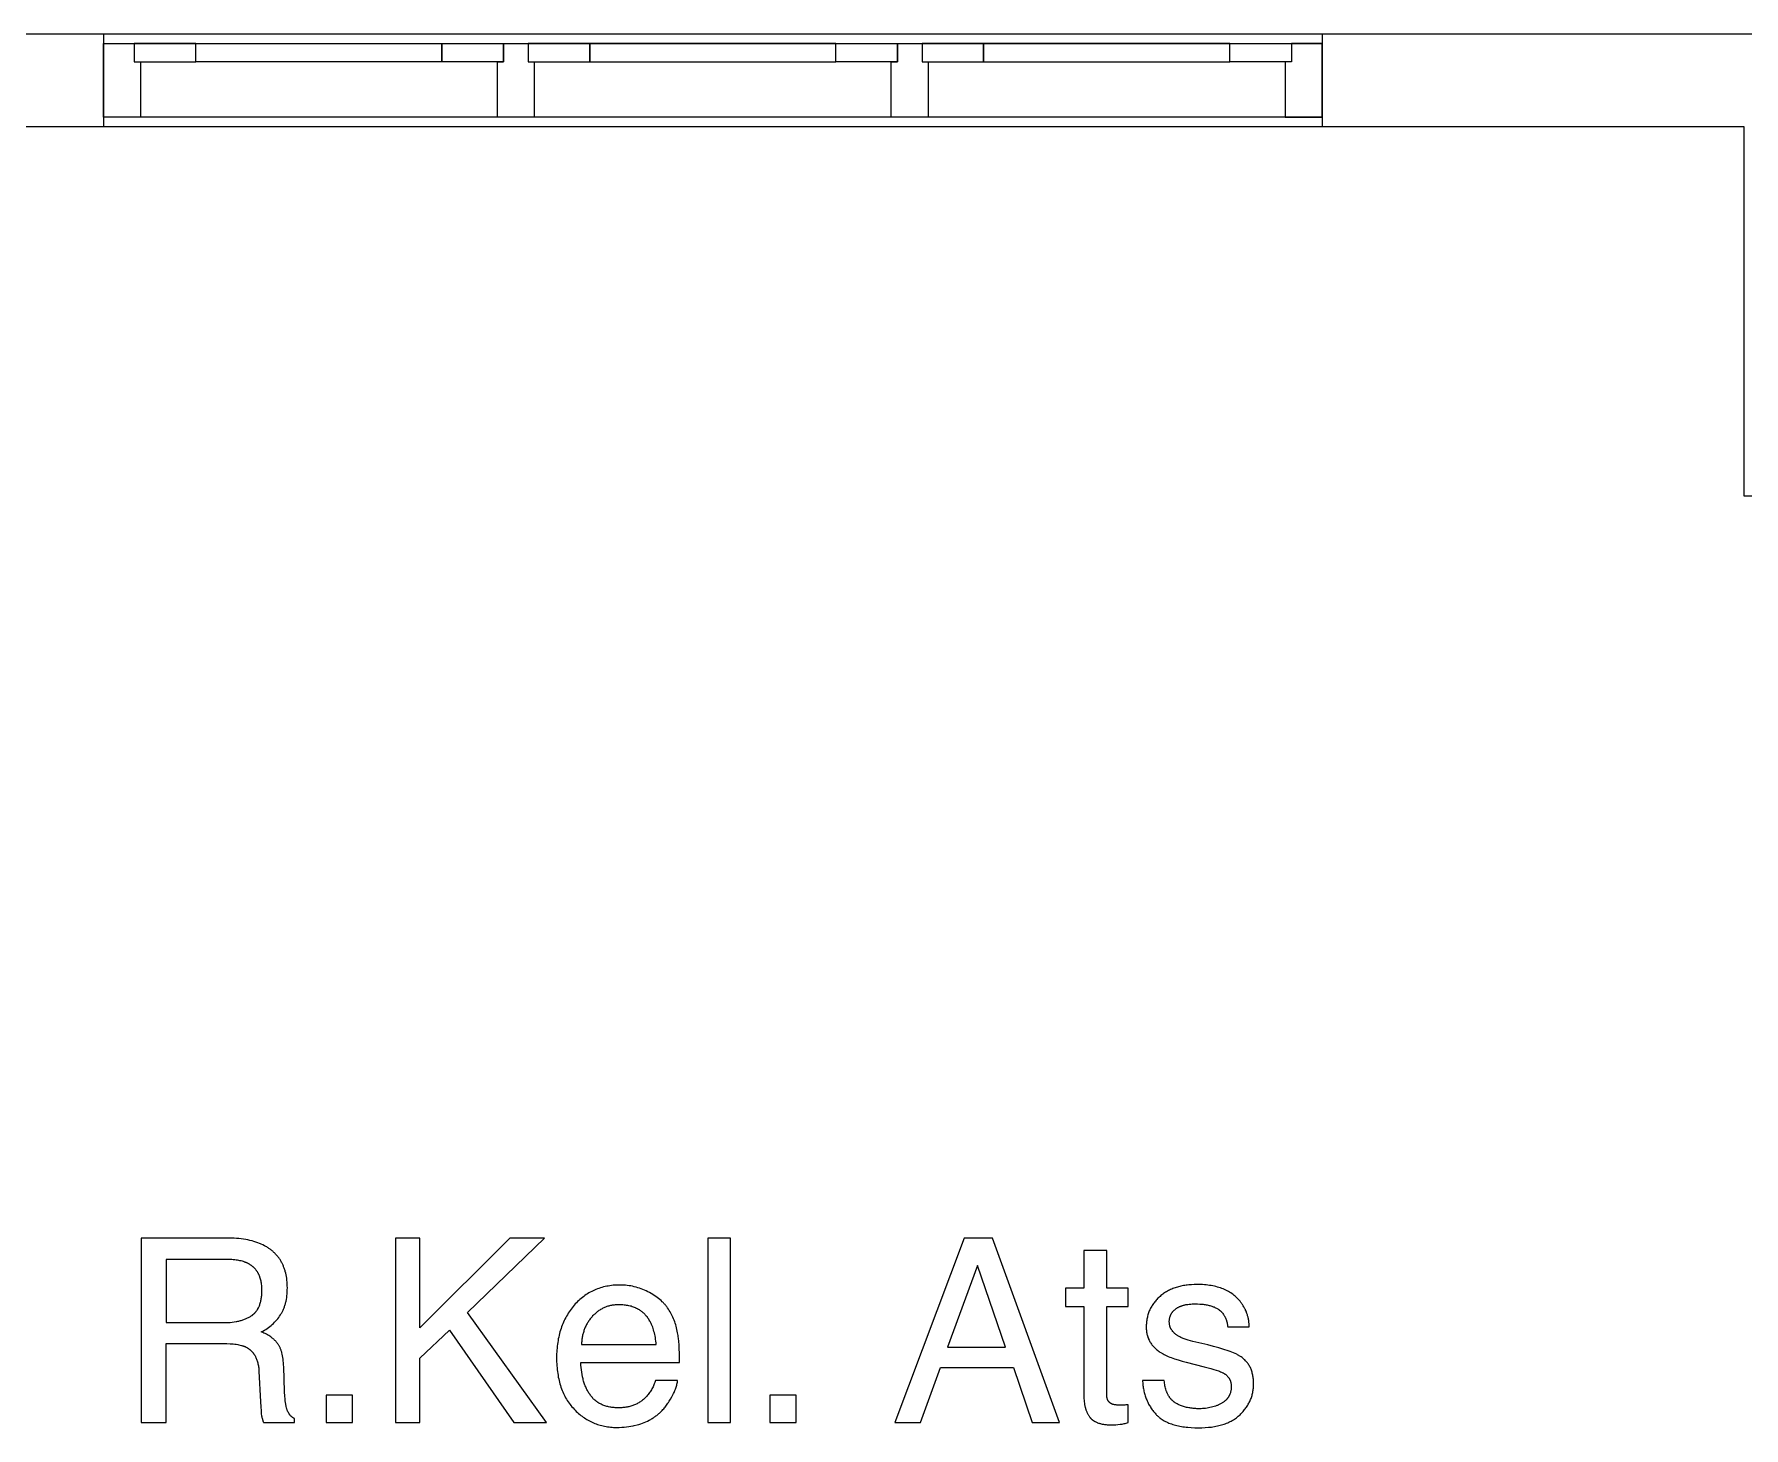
# Model space of a CAD drawing. Header units: metres. Extents: x 0 to 2861, y -1 to 1496.
# Drawn here: x 22.097 to 24.875, y 28.757 to 31.022 of the extents above; entities that cross this region are included whole.
import ezdxf

# ---------------------------------------------------------------- set-up
doc = ezdxf.new("R2010")
doc.units = ezdxf.units.M
doc.layers.add('ARS-KUSEN', color=25, linetype='Continuous', lineweight=9)
doc.layers.add('ARS_DINDING', color=1, linetype='Continuous', lineweight=15)
doc.layers.add('Default', color=18, linetype='Continuous')

msp = doc.modelspace()

# ---------------------------------------------------------------- linework, layer by layer
at = {"layer": 'ARS-KUSEN'}
for points in [[(22.2098, 30.8865), (22.2098, 31.0065)], [(22.2098, 31.0065), (22.2598, 31.0065)], [(22.2098, 31.0065), (24.1898, 31.0065)], [(22.2098, 30.8865), (22.2098, 31.0065)], [(22.2598, 31.0065), (22.2598, 30.9765)], [(22.3598, 31.0065), (22.2598, 31.0065)], [(22.2598, 31.0065), (22.2598, 30.9765)], [(22.3598, 30.9865), (22.3598, 31.0065)], [(22.3598, 31.0065), (22.7598, 31.0065)], [(22.3598, 30.9865), (22.3598, 31.0065)], [(22.7598, 31.0065), (22.8598, 31.0065)], [(22.7598, 30.989), (22.7598, 31.0065)], [(22.7598, 31.0065), (22.7598, 30.989)], [(22.8598, 31.0065), (22.8598, 30.9765)], [(22.8598, 30.9765), (22.8598, 31.0065)], [(22.8598, 31.0065), (22.8998, 31.0065)], [(22.8998, 31.0065), (22.8998, 30.9765)], [(22.9998, 31.0065), (22.8998, 31.0065)], [(22.8998, 31.0065), (22.8998, 30.9765)], [(22.9998, 30.9865), (22.9998, 31.0065)], [(22.9998, 31.0065), (22.9998, 30.9865)], [(23.3998, 31.0065), (22.9998, 31.0065)], [(23.3998, 31.0065), (23.4998, 31.0065)], [(23.3998, 30.989), (23.3998, 31.0065)], [(23.3998, 30.989), (23.3998, 31.0065)], [(23.4998, 31.0065), (23.4998, 30.9765)], [(23.4998, 30.9765), (23.4998, 31.0065)], [(23.4998, 31.0065), (23.5398, 31.0065)], [(23.5398, 31.0065), (23.5398, 30.9765)], [(23.6398, 31.0065), (23.5398, 31.0065)], [(23.5398, 31.0065), (23.5398, 30.9765)], [(23.6398, 30.989), (23.6398, 31.0065)], [(23.6398, 31.0065), (23.6398, 30.989)], [(24.0398, 31.0065), (23.6398, 31.0065)], [(24.0398, 31.0065), (24.1398, 31.0065)], [(24.0398, 30.989), (24.0398, 31.0065)], [(24.0398, 30.989), (24.0398, 31.0065)], [(24.1398, 31.0065), (24.1398, 30.9765)], [(24.1398, 31.0065), (24.1398, 30.9765)], [(24.1898, 31.0065), (24.1398, 31.0065)], [(24.1898, 31.0065), (24.1898, 30.8865)], [(24.1898, 30.8865), (24.1898, 31.0065)], [(22.2598, 30.9765), (22.3598, 30.9765)], [(22.2598, 30.9765), (22.2698, 30.9765)], [(22.2698, 30.9765), (22.2698, 30.8865)], [(22.3598, 30.9765), (22.3598, 30.989)], [(22.3598, 30.9765), (22.3598, 30.989)], [(22.7598, 30.9765), (22.3598, 30.9765)], [(22.7598, 30.9765), (22.7598, 30.989)], [(22.7598, 30.989), (22.7598, 30.9765)], [(22.8598, 30.9765), (22.7598, 30.9765)], [(22.8498, 30.9765), (22.8598, 30.9765)], [(22.8498, 30.8865), (22.8498, 30.9765)], [(22.8998, 30.9765), (22.9998, 30.9765)], [(22.8998, 30.9765), (22.9098, 30.9765)], [(22.9098, 30.9765), (22.9098, 30.8865)], [(22.9998, 30.9765), (22.9998, 30.989)], [(22.9998, 30.989), (22.9998, 30.9765)], [(22.9998, 30.9765), (23.3998, 30.9765)], [(23.3998, 30.9765), (23.3998, 30.989)], [(23.3998, 30.9765), (23.3998, 30.989)], [(23.4998, 30.9765), (23.3998, 30.9765)], [(23.4898, 30.9765), (23.4998, 30.9765)], [(23.4898, 30.8865), (23.4898, 30.9765)], [(23.5398, 30.9765), (23.6398, 30.9765)], [(23.5398, 30.9765), (23.5498, 30.9765)], [(23.5498, 30.9765), (23.5498, 30.8865)], [(23.6398, 30.9765), (23.6398, 30.989)], [(23.6398, 30.989), (23.6398, 30.9765)], [(23.6398, 30.9765), (24.0398, 30.9765)], [(24.0398, 30.9765), (24.0398, 30.989)], [(24.0398, 30.9765), (24.0398, 30.989)], [(24.1398, 30.9765), (24.0398, 30.9765)], [(24.1298, 30.9765), (24.1298, 30.8865)], [(24.1398, 30.9765), (24.1298, 30.9765)], [(22.2698, 30.8865), (22.2098, 30.8865)], [(24.1898, 30.8865), (22.2098, 30.8865)], [(22.9098, 30.8865), (22.8498, 30.8865)], [(23.5498, 30.8865), (23.4898, 30.8865)], [(24.1298, 30.8865), (24.1898, 30.8865)]]:
    msp.add_lwpolyline(points, dxfattribs=at)
at = {"layer": 'ARS_DINDING', "color": 251}
for points in [[(25.0248, 30.4215), (25.0248, 31.0215), (21.5248, 31.0215)], [(22.2098, 31.0215), (22.2098, 30.8715)], [(24.1898, 31.0215), (24.1898, 30.8715)], [(21.5248, 30.8715), (24.8748, 30.8715)], [(24.8748, 30.8715), (24.8748, 30.2715), (26.3748, 30.2715)]]:
    msp.add_lwpolyline(points, dxfattribs=at)
at = {"layer": 'Default'}
for points in [[(22.4097, 29.0657), (22.2709, 29.0657)], [(22.2709, 29.0657), (22.2709, 28.7657)], [(22.4663, 28.9131), (22.4688, 28.9145), (22.4712, 28.9158), (22.4735, 28.9173), (22.4758, 28.9188), (22.478, 28.9203), (22.4801, 28.9219), (22.4821, 28.9235), (22.4841, 28.9252), (22.486, 28.927), (22.4879, 28.9288), (22.4896, 28.9306), (22.4913, 28.9325), (22.493, 28.9345), (22.4945, 28.9365), (22.496, 28.9386), (22.4975, 28.9407), (22.4981, 28.9418), (22.4988, 28.9429), (22.4994, 28.944), (22.5001, 28.9451), (22.5007, 28.9463), (22.5012, 28.9475), (22.5018, 28.9487), (22.5023, 28.9499), (22.5028, 28.9511), (22.5033, 28.9524), (22.5038, 28.9537), (22.5042, 28.9549), (22.5047, 28.9563), (22.5051, 28.9576), (22.5054, 28.9589), (22.5058, 28.9603), (22.5061, 28.9617), (22.5065, 28.9631), (22.507, 28.966), (22.5075, 28.9689), (22.5079, 28.9719), (22.5082, 28.9751), (22.5084, 28.9782), (22.5085, 28.9815), (22.5086, 28.9848), (22.5085, 28.988), (22.5084, 28.9911), (22.5082, 28.9942), (22.5079, 28.9972), (22.5076, 29.0002), (22.5071, 29.003), (22.5066, 29.0059), (22.5059, 29.0086), (22.5052, 29.0113), (22.5049, 29.0126), (22.5045, 29.0139), (22.504, 29.0152), (22.5036, 29.0165), (22.5031, 29.0178), (22.5026, 29.019), (22.5021, 29.0202), (22.5016, 29.0214), (22.5011, 29.0226), (22.5005, 29.0238), (22.4999, 29.025), (22.4993, 29.0261), (22.4987, 29.0273), (22.498, 29.0284), (22.4973, 29.0295), (22.4967, 29.0305), (22.4959, 29.0316), (22.4952, 29.0327), (22.4945, 29.0337), (22.4937, 29.0347), (22.4929, 29.0357), (22.4921, 29.0367), (22.4912, 29.0377), (22.4904, 29.0386), (22.4895, 29.0396), (22.4886, 29.0405), (22.4877, 29.0414), (22.4867, 29.0423), (22.4858, 29.0432), (22.4848, 29.0441), (22.4838, 29.0449), (22.4828, 29.0457), (22.4817, 29.0465), (22.4807, 29.0473), (22.4796, 29.0481), (22.4785, 29.0489), (22.4774, 29.0496), (22.4762, 29.0504), (22.4751, 29.0511), (22.4739, 29.0518), (22.4714, 29.0532), (22.4689, 29.0544), (22.4663, 29.0557), (22.4649, 29.0563), (22.4635, 29.0569), (22.4606, 29.058), (22.4575, 29.0591), (22.4544, 29.0601), (22.4512, 29.061), (22.4479, 29.0618), (22.4445, 29.0625), (22.441, 29.0632), (22.4375, 29.0638), (22.4338, 29.0643), (22.43, 29.0647), (22.4261, 29.0651), (22.4222, 29.0653), (22.4181, 29.0655), (22.414, 29.0656), (22.4097, 29.0657)], [(22.6842, 29.0657), (22.6842, 28.7657)], [(22.7238, 29.0657), (22.6842, 29.0657)], [(22.8701, 29.0657), (22.7238, 28.9195)], [(22.7238, 28.9195), (22.7238, 29.0657)], [(22.8014, 28.9448), (22.9262, 29.0657)], [(22.9262, 29.0657), (22.8701, 29.0657)], [(23.1919, 29.0657), (23.1919, 28.7657)], [(23.2287, 29.0657), (23.1919, 29.0657)], [(23.2287, 28.7657), (23.2287, 29.0657)], [(23.6083, 29.0657), (23.4954, 28.7657)], [(23.6543, 29.0657), (23.6083, 29.0657)], [(23.7631, 28.7657), (23.6543, 29.0657)], [(22.4108, 29.0308), (22.3115, 29.0308)], [(22.3115, 29.0308), (22.3115, 28.9282)], [(22.4055, 28.9282), (22.409, 28.9283), (22.4124, 28.9284), (22.4158, 28.9286), (22.419, 28.929), (22.4222, 28.9294), (22.4252, 28.9299), (22.4267, 28.9301), (22.4282, 28.9304), (22.4296, 28.9308), (22.4311, 28.9311), (22.4325, 28.9315), (22.4338, 28.9319), (22.4352, 28.9323), (22.4365, 28.9327), (22.4378, 28.9332), (22.4391, 28.9337), (22.4404, 28.9342), (22.4416, 28.9347), (22.4428, 28.9352), (22.444, 28.9358), (22.4452, 28.9364), (22.4463, 28.937), (22.4475, 28.9376), (22.4486, 28.9383), (22.4496, 28.939), (22.4507, 28.9397), (22.4512, 28.94), (22.4517, 28.9404), (22.4522, 28.9408), (22.4527, 28.9412), (22.4532, 28.9416), (22.4537, 28.942), (22.4541, 28.9424), (22.4546, 28.9428), (22.455, 28.9433), (22.4555, 28.9437), (22.4559, 28.9442), (22.4563, 28.9446), (22.4568, 28.9451), (22.4572, 28.9456), (22.4576, 28.9461), (22.458, 28.9465), (22.4584, 28.9471), (22.4587, 28.9476), (22.4591, 28.9481), (22.4595, 28.9486), (22.4598, 28.9492), (22.4602, 28.9497), (22.4605, 28.9503), (22.4608, 28.9508), (22.4615, 28.952), (22.4621, 28.9532), (22.4626, 28.9544), (22.4632, 28.9557), (22.4637, 28.957), (22.4641, 28.9584), (22.4646, 28.9597), (22.465, 28.9612), (22.4654, 28.9626), (22.4657, 28.9641), (22.466, 28.9656), (22.4663, 28.9672), (22.4665, 28.9688), (22.4667, 28.9704), (22.4669, 28.9721), (22.4671, 28.9738), (22.4672, 28.9755), (22.4673, 28.9773), (22.4673, 28.9791), (22.4673, 28.9809), (22.4673, 28.9829), (22.4672, 28.9849), (22.4671, 28.9868), (22.467, 28.9886), (22.4668, 28.9905), (22.4665, 28.9922), (22.4662, 28.994), (22.4659, 28.9957), (22.4655, 28.9974), (22.4651, 28.999), (22.4646, 29.0006), (22.4641, 29.0021), (22.4638, 29.0029), (22.4635, 29.0036), (22.4632, 29.0044), (22.4629, 29.0051), (22.4626, 29.0058), (22.4622, 29.0065), (22.4619, 29.0072), (22.4615, 29.0079), (22.4611, 29.0086), (22.4608, 29.0092), (22.4604, 29.0099), (22.46, 29.0105), (22.4596, 29.0112), (22.4591, 29.0118), (22.4587, 29.0124), (22.4582, 29.013), (22.4578, 29.0136), (22.4573, 29.0142), (22.4568, 29.0148), (22.4563, 29.0154), (22.4558, 29.0159), (22.4553, 29.0165), (22.4548, 29.017), (22.4542, 29.0175), (22.4537, 29.0181), (22.4531, 29.0186), (22.4526, 29.0191), (22.452, 29.0196), (22.4514, 29.02), (22.4508, 29.0205), (22.4501, 29.021), (22.4495, 29.0214), (22.4489, 29.0218), (22.4482, 29.0223), (22.4475, 29.0227), (22.4469, 29.0231), (22.4462, 29.0235), (22.4455, 29.0239), (22.4441, 29.0246), (22.4433, 29.025), (22.4425, 29.0254), (22.4416, 29.0257), (22.4408, 29.0261), (22.44, 29.0264), (22.4391, 29.0267), (22.4382, 29.027), (22.4373, 29.0273), (22.4355, 29.0279), (22.4335, 29.0284), (22.4316, 29.0288), (22.4295, 29.0292), (22.4274, 29.0296), (22.4252, 29.0299), (22.423, 29.0302), (22.4207, 29.0304), (22.4183, 29.0305), (22.4158, 29.0307), (22.4133, 29.0307), (22.4108, 29.0308)], [(23.8397, 29.0455), (23.8025, 29.0455)], [(23.8025, 29.0455), (23.8025, 28.9844)], [(23.8397, 28.9844), (23.8397, 29.0455)], [(23.6296, 29.0212), (23.5812, 28.8886)], [(23.6751, 28.8886), (23.6296, 29.0212)], [(23.0494, 28.9893), (23.0465, 28.9893), (23.0437, 28.9892), (23.0409, 28.989), (23.0381, 28.9888), (23.0354, 28.9885), (23.0327, 28.9882), (23.03, 28.9877), (23.0274, 28.9873), (23.0248, 28.9867), (23.0222, 28.9861), (23.0197, 28.9854), (23.0172, 28.9847), (23.0148, 28.9839), (23.0123, 28.983), (23.01, 28.9821), (23.0076, 28.9811), (23.0053, 28.98), (23.003, 28.9789), (23.0007, 28.9777), (22.9985, 28.9765), (22.9964, 28.9751), (22.9942, 28.9738), (22.9921, 28.9723), (22.99, 28.9708), (22.988, 28.9692), (22.986, 28.9676), (22.984, 28.9659), (22.982, 28.9641), (22.9801, 28.9623), (22.9783, 28.9604), (22.9764, 28.9585), (22.9746, 28.9564), (22.9729, 28.9544), (22.9712, 28.9522), (22.9695, 28.9501), (22.9679, 28.9479), (22.9664, 28.9457), (22.9649, 28.9434), (22.9635, 28.9411), (22.9621, 28.9388), (22.9608, 28.9364), (22.9595, 28.9339), (22.9583, 28.9315), (22.9572, 28.929), (22.9561, 28.9264), (22.9551, 28.9239), (22.9541, 28.9213), (22.9532, 28.9186), (22.9523, 28.9159), (22.9515, 28.9132), (22.9507, 28.9104), (22.95, 28.9076), (22.9494, 28.9047), (22.9488, 28.9019), (22.9483, 28.8989), (22.9478, 28.896), (22.9474, 28.893), (22.947, 28.8899), (22.9467, 28.8868), (22.9465, 28.8837), (22.9463, 28.8806), (22.9461, 28.8774), (22.946, 28.8709), (22.9461, 28.8643), (22.9463, 28.861), (22.9465, 28.8579), (22.9467, 28.8547), (22.947, 28.8516), (22.9474, 28.8486), (22.9478, 28.8456), (22.9483, 28.8426), (22.9488, 28.8397), (22.9494, 28.8369), (22.95, 28.8341), (22.9507, 28.8313), (22.9515, 28.8286), (22.9523, 28.8259), (22.9531, 28.8233), (22.954, 28.8207), (22.955, 28.8182), (22.956, 28.8157), (22.9571, 28.8133), (22.9583, 28.8109), (22.9594, 28.8085), (22.9607, 28.8062), (22.962, 28.804), (22.9634, 28.8018), (22.9648, 28.7996), (22.9662, 28.7975), (22.9678, 28.7954), (22.9693, 28.7934), (22.971, 28.7914), (22.9727, 28.7895), (22.9744, 28.7876), (22.9762, 28.7858), (22.978, 28.784), (22.9798, 28.7823), (22.9817, 28.7807), (22.9836, 28.7791), (22.9855, 28.7775), (22.9874, 28.7761), (22.9894, 28.7746), (22.9914, 28.7733), (22.9934, 28.772), (22.9954, 28.7707), (22.9975, 28.7695), (22.9995, 28.7684), (23.0016, 28.7673), (23.0038, 28.7663), (23.0059, 28.7654), (23.0081, 28.7645), (23.0103, 28.7636), (23.0125, 28.7628), (23.0148, 28.7621), (23.017, 28.7614), (23.0193, 28.7608), (23.0217, 28.7603), (23.024, 28.7598), (23.0264, 28.7593), (23.0288, 28.759), (23.0312, 28.7587), (23.0336, 28.7584), (23.0361, 28.7582), (23.0386, 28.758), (23.0411, 28.758), (23.0436, 28.7579), (23.0478, 28.758), (23.0518, 28.7581), (23.0557, 28.7584), (23.0595, 28.7587), (23.0632, 28.7592), (23.0668, 28.7598), (23.0703, 28.7604), (23.072, 28.7608), (23.0767, 28.762), (23.0797, 28.7628), (23.0827, 28.7637), (23.0855, 28.7647), (23.0883, 28.7658), (23.0911, 28.767), (23.0938, 28.7682), (23.0964, 28.7696), (23.0977, 28.7703), (23.0989, 28.771), (23.1002, 28.7717), (23.1014, 28.7725), (23.1027, 28.7733), (23.1039, 28.7741), (23.1051, 28.7749), (23.1063, 28.7757), (23.1074, 28.7766), (23.1086, 28.7775), (23.1097, 28.7784), (23.1108, 28.7793), (23.1119, 28.7803), (23.113, 28.7812), (23.1141, 28.7822), (23.1151, 28.7832)], [(23.1425, 28.9115), (23.142, 28.9142), (23.1415, 28.9169), (23.1409, 28.9196), (23.1402, 28.9222), (23.1395, 28.9247), (23.1387, 28.9273), (23.1379, 28.9297), (23.137, 28.9322), (23.136, 28.9346), (23.135, 28.9369), (23.134, 28.9392), (23.1328, 28.9415), (23.1317, 28.9437), (23.1304, 28.9459), (23.1291, 28.948), (23.1278, 28.9501), (23.1263, 28.9522), (23.1255, 28.9533), (23.1248, 28.9543), (23.124, 28.9554), (23.1231, 28.9564), (23.1223, 28.9574), (23.1214, 28.9584), (23.1205, 28.9594), (23.1196, 28.9603), (23.1187, 28.9613), (23.1177, 28.9622), (23.1158, 28.9641), (23.1137, 28.9658), (23.1116, 28.9676), (23.1094, 28.9693), (23.1071, 28.9709), (23.1048, 28.9725), (23.1023, 28.9741), (23.0998, 28.9756), (23.0972, 28.977), (23.0945, 28.9784), (23.0918, 28.9797), (23.089, 28.9809), (23.0863, 28.9821), (23.0835, 28.9832), (23.0807, 28.9841), (23.0779, 28.985), (23.0751, 28.9859), (23.0723, 28.9866), (23.0695, 28.9872), (23.0666, 28.9878), (23.0638, 28.9882), (23.0609, 28.9886), (23.058, 28.9889), (23.0552, 28.9891), (23.0523, 28.9893), (23.0494, 28.9893)], [(23.8025, 28.9844), (23.7729, 28.9844)], [(23.7729, 28.9844), (23.7729, 28.9544)], [(23.8746, 28.9844), (23.8397, 28.9844)], [(23.8746, 28.9544), (23.8746, 28.9844)], [(24.0711, 28.9215), (24.0711, 28.9228), (24.0711, 28.9242), (24.071, 28.9255), (24.071, 28.9268), (24.0709, 28.9281), (24.0707, 28.9294), (24.0706, 28.9307), (24.0704, 28.9319), (24.0702, 28.9332), (24.07, 28.9345), (24.0697, 28.9358), (24.0694, 28.937), (24.0691, 28.9383), (24.0687, 28.9395), (24.0684, 28.9408), (24.068, 28.942), (24.0675, 28.9433), (24.0671, 28.9445), (24.0666, 28.9457), (24.0661, 28.9469), (24.0655, 28.9482), (24.065, 28.9494), (24.0644, 28.9506), (24.0638, 28.9518), (24.0631, 28.9529), (24.0624, 28.9541), (24.0617, 28.9553), (24.061, 28.9565), (24.0602, 28.9577), (24.0595, 28.9588), (24.0586, 28.96), (24.0578, 28.9611), (24.0564, 28.9629), (24.055, 28.9646), (24.0535, 28.9663), (24.0519, 28.9679), (24.0503, 28.9695), (24.0486, 28.971), (24.0469, 28.9724), (24.0452, 28.9738), (24.0433, 28.9751), (24.0415, 28.9764), (24.0395, 28.9776), (24.0375, 28.9788), (24.0355, 28.9799), (24.0334, 28.9809), (24.0313, 28.9819), (24.0291, 28.9829), (24.0268, 28.9838), (24.0245, 28.9846), (24.0221, 28.9853), (24.0197, 28.986), (24.0173, 28.9867), (24.0147, 28.9873), (24.0122, 28.9878), (24.0095, 28.9883), (24.0068, 28.9887), (24.0041, 28.9891), (24.0013, 28.9894), (23.9985, 28.9897), (23.9956, 28.9899), (23.9926, 28.99), (23.9896, 28.9901), (23.9865, 28.9901), (23.9819, 28.9901), (23.9773, 28.9898), (23.9751, 28.9897), (23.9729, 28.9895), (23.9707, 28.9892), (23.9686, 28.9889), (23.9665, 28.9886), (23.9644, 28.9883), (23.9624, 28.9879), (23.9604, 28.9874), (23.9584, 28.987), (23.9564, 28.9865), (23.9545, 28.9859), (23.9526, 28.9853), (23.9507, 28.9847), (23.9489, 28.9841), (23.9471, 28.9834), (23.9453, 28.9826), (23.9436, 28.9819), (23.9419, 28.9811), (23.9402, 28.9802), (23.9385, 28.9793), (23.9369, 28.9784), (23.9353, 28.9775), (23.9338, 28.9765), (23.9322, 28.9754), (23.9307, 28.9744), (23.9292, 28.9733), (23.9278, 28.9721), (23.9264, 28.9709), (23.925, 28.9697), (23.9237, 28.9685), (23.9224, 28.9672), (23.9211, 28.9659), (23.9199, 28.9646), (23.9188, 28.9633), (23.9177, 28.962), (23.9166, 28.9606), (23.9156, 28.9592), (23.9146, 28.9578), (23.9137, 28.9563), (23.9128, 28.9549), (23.9119, 28.9534), (23.9111, 28.9519), (23.9103, 28.9503), (23.9096, 28.9488), (23.9089, 28.9472), (23.9083, 28.9456), (23.9077, 28.944), (23.9072, 28.9423), (23.9067, 28.9406), (23.9062, 28.9389), (23.9058, 28.9372), (23.9054, 28.9355), (23.9051, 28.9337), (23.9048, 28.9319), (23.9046, 28.9301), (23.9044, 28.9283), (23.9042, 28.9264), (23.9041, 28.9245), (23.904, 28.9226), (23.904, 28.9207), (23.904, 28.9191), (23.9041, 28.9174), (23.9042, 28.9159), (23.9044, 28.9143), (23.9046, 28.9127), (23.9049, 28.9112), (23.9052, 28.9097), (23.9055, 28.9082), (23.9059, 28.9068), (23.9063, 28.9053), (23.9068, 28.9039), (23.9074, 28.9025), (23.9079, 28.9012), (23.9086, 28.8998), (23.9092, 28.8985), (23.9099, 28.8972), (23.9107, 28.8959), (23.9115, 28.8947), (23.9124, 28.8934), (23.9133, 28.8922), (23.9142, 28.891), (23.9152, 28.8899), (23.9163, 28.8887), (23.9174, 28.8876), (23.9185, 28.8865), (23.9197, 28.8854), (23.9209, 28.8844), (23.9222, 28.8833), (23.9235, 28.8823), (23.9248, 28.8813), (23.9263, 28.8804), (23.9286, 28.8789), (23.9294, 28.8784), (23.9313, 28.8773), (23.9332, 28.8763), (23.9353, 28.8753), (23.9374, 28.8742), (23.9397, 28.8732), (23.9421, 28.8722), (23.9447, 28.8713), (23.9473, 28.8703), (23.9501, 28.8694), (23.9559, 28.8675), (23.9622, 28.8657), (23.969, 28.8639)], [(22.9297, 28.7657), (22.8014, 28.9448)], [(23.108, 28.8925), (23.1077, 28.8955), (23.1073, 28.8983), (23.1069, 28.9011), (23.1065, 28.9039), (23.106, 28.9065), (23.1055, 28.9091), (23.1049, 28.9116), (23.1042, 28.914), (23.1036, 28.9164), (23.1029, 28.9186), (23.1021, 28.9208), (23.1013, 28.9229), (23.1004, 28.925), (23.0995, 28.927), (23.099, 28.9279), (23.0986, 28.9289), (23.0981, 28.9298), (23.0976, 28.9307), (23.0966, 28.9323), (23.0956, 28.9339), (23.0945, 28.9354), (23.0935, 28.9369), (23.0923, 28.9383), (23.0918, 28.939), (23.0912, 28.9397), (23.0906, 28.9404), (23.09, 28.941), (23.0894, 28.9417), (23.0887, 28.9423), (23.0881, 28.9429), (23.0875, 28.9435), (23.0868, 28.9441), (23.0861, 28.9447), (23.0855, 28.9453), (23.0848, 28.9458), (23.0841, 28.9463), (23.0834, 28.9469), (23.0827, 28.9474), (23.0819, 28.9479), (23.0812, 28.9484), (23.0805, 28.9488), (23.0797, 28.9493), (23.0789, 28.9498), (23.0782, 28.9502), (23.0774, 28.9506), (23.0766, 28.951), (23.0758, 28.9514), (23.075, 28.9518), (23.0742, 28.9522), (23.0725, 28.9529), (23.0708, 28.9535), (23.069, 28.9541), (23.0672, 28.9547), (23.0654, 28.9551), (23.0635, 28.9556), (23.0616, 28.956), (23.0597, 28.9563), (23.0577, 28.9566), (23.0556, 28.9568), (23.0536, 28.957), (23.0515, 28.9571), (23.0493, 28.9572), (23.0471, 28.9572), (23.0455, 28.9572), (23.044, 28.9572), (23.0424, 28.9571), (23.0409, 28.957), (23.0394, 28.9568), (23.0379, 28.9566), (23.0364, 28.9564), (23.035, 28.9561), (23.0335, 28.9558), (23.0321, 28.9555), (23.0307, 28.9551), (23.0293, 28.9547), (23.0279, 28.9542), (23.0265, 28.9537), (23.0252, 28.9532), (23.0238, 28.9527), (23.0225, 28.9521), (23.0212, 28.9515), (23.0199, 28.9508), (23.0187, 28.9501), (23.0174, 28.9494), (23.0162, 28.9486), (23.0149, 28.9478), (23.0137, 28.947), (23.0125, 28.9461), (23.0114, 28.9452), (23.0102, 28.9442), (23.0091, 28.9433), (23.0079, 28.9422), (23.0068, 28.9412), (23.0057, 28.9401), (23.0046, 28.939), (23.0036, 28.9378), (23.0026, 28.9366), (23.0016, 28.9355), (23.0006, 28.9342), (22.9997, 28.933), (22.9988, 28.9318), (22.9979, 28.9305), (22.9971, 28.9292), (22.9963, 28.9279), (22.9955, 28.9266), (22.9948, 28.9252), (22.994, 28.9239), (22.9934, 28.9225), (22.9927, 28.9211), (22.9921, 28.9197), (22.9915, 28.9182), (22.991, 28.9168), (22.9904, 28.9153), (22.99, 28.9138), (22.9895, 28.9123), (22.9891, 28.9107), (22.9887, 28.9092), (22.9883, 28.9076), (22.988, 28.906), (22.9877, 28.9044), (22.9874, 28.9027), (22.9872, 28.9011), (22.987, 28.8994), (22.9868, 28.8977), (22.9867, 28.896), (22.9865, 28.8943), (22.9865, 28.8925)], [(23.7729, 28.9544), (23.8025, 28.9544)], [(23.8025, 28.9544), (23.8025, 28.8096)], [(23.8397, 28.8116), (23.8397, 28.9544)], [(23.8397, 28.9544), (23.8746, 28.9544)], [(23.9796, 28.8978), (23.9757, 28.8988), (23.9721, 28.8998), (23.9687, 28.9009), (23.9671, 28.9014), (23.9656, 28.902), (23.9641, 28.9026), (23.9627, 28.9031), (23.9614, 28.9037), (23.9601, 28.9043), (23.9588, 28.9049), (23.9577, 28.9055), (23.9565, 28.9062), (23.9555, 28.9068), (23.9546, 28.9073), (23.9538, 28.9079), (23.953, 28.9085), (23.9522, 28.909), (23.9514, 28.9096), (23.9507, 28.9102), (23.95, 28.9108), (23.9493, 28.9114), (23.9487, 28.9121), (23.9481, 28.9127), (23.9475, 28.9134), (23.9469, 28.914), (23.9464, 28.9147), (23.9459, 28.9154), (23.9454, 28.9161), (23.9449, 28.9168), (23.9447, 28.9172), (23.9445, 28.9175), (23.9443, 28.9179), (23.9441, 28.9183), (23.9439, 28.9186), (23.9437, 28.919), (23.9435, 28.9194), (23.9434, 28.9198), (23.9432, 28.9201), (23.9431, 28.9205), (23.9429, 28.9209), (23.9428, 28.9213), (23.9426, 28.9217), (23.9425, 28.9221), (23.9424, 28.9225), (23.9423, 28.9229), (23.9422, 28.9233), (23.9421, 28.9237), (23.9419, 28.9245), (23.9417, 28.9253), (23.9416, 28.9262), (23.9415, 28.927), (23.9415, 28.9279), (23.9414, 28.9288), (23.9414, 28.9297), (23.9414, 28.9305), (23.9414, 28.9313), (23.9415, 28.9321), (23.9416, 28.9329), (23.9417, 28.9336), (23.9418, 28.9344), (23.9419, 28.9351), (23.9421, 28.9359), (23.9422, 28.9366), (23.9424, 28.9373), (23.9427, 28.9381), (23.9429, 28.9388), (23.9432, 28.9395), (23.9435, 28.9401), (23.9438, 28.9408), (23.9441, 28.9415), (23.9444, 28.9421), (23.9448, 28.9428), (23.9452, 28.9434), (23.9456, 28.944), (23.946, 28.9446), (23.9465, 28.9452), (23.9469, 28.9458), (23.9474, 28.9464), (23.9479, 28.947), (23.9485, 28.9475), (23.949, 28.9481), (23.9496, 28.9486), (23.9502, 28.9492), (23.9508, 28.9497), (23.9515, 28.9502), (23.9521, 28.9507), (23.9528, 28.9512), (23.9535, 28.9517), (23.9542, 28.9521), (23.955, 28.9526), (23.9557, 28.953), (23.9565, 28.9534), (23.9573, 28.9538), (23.9581, 28.9542), (23.959, 28.9546), (23.9598, 28.9549), (23.9607, 28.9552), (23.9616, 28.9556), (23.9625, 28.9559), (23.9634, 28.9562), (23.9644, 28.9564), (23.9654, 28.9567), (23.9664, 28.9569), (23.9674, 28.9572), (23.9684, 28.9574), (23.9695, 28.9576), (23.9716, 28.9579), (23.9739, 28.9582), (23.9762, 28.9584), (23.9786, 28.9586), (23.9811, 28.9586), (23.9837, 28.9587), (23.9875, 28.9586), (23.9912, 28.9584), (23.993, 28.9583), (23.9947, 28.9582), (23.9965, 28.958), (23.9981, 28.9578), (23.9998, 28.9575), (24.0014, 28.9573), (24.003, 28.957), (24.0045, 28.9566), (24.006, 28.9563), (24.0075, 28.9559), (24.0089, 28.9555), (24.0103, 28.9551), (24.0116, 28.9546), (24.0129, 28.9541), (24.0142, 28.9536), (24.0155, 28.953), (24.0167, 28.9524), (24.0179, 28.9518), (24.019, 28.9512), (24.0201, 28.9505), (24.0212, 28.9498), (24.0217, 28.9495), (24.0222, 28.9491), (24.0227, 28.9487), (24.0232, 28.9484), (24.0237, 28.948), (24.0241, 28.9476), (24.0246, 28.9472), (24.025, 28.9468), (24.0255, 28.9464), (24.0259, 28.9459), (24.0264, 28.9455), (24.0268, 28.9451), (24.0272, 28.9446), (24.0276, 28.9442)], [(24.0276, 28.9442), (24.0285, 28.9429), (24.0294, 28.9416), (24.0303, 28.9403), (24.0307, 28.9396), (24.031, 28.9389), (24.0314, 28.9383), (24.0318, 28.9376), (24.0321, 28.9369), (24.0325, 28.9362), (24.0328, 28.9355), (24.0331, 28.9348), (24.0334, 28.9341), (24.0337, 28.9334), (24.0339, 28.9327), (24.0342, 28.932), (24.0344, 28.9313), (24.0346, 28.9305), (24.0349, 28.9298), (24.0351, 28.9291), (24.0353, 28.9283), (24.0354, 28.9276), (24.0356, 28.9268), (24.0357, 28.9261), (24.0359, 28.9253), (24.036, 28.9246), (24.0361, 28.9238), (24.0362, 28.9231), (24.0364, 28.9215)], [(22.3115, 28.9282), (22.4055, 28.9282)], [(22.7238, 28.8702), (22.7718, 28.9162)], [(22.7718, 28.9162), (22.8768, 28.7657)], [(24.0364, 28.9215), (24.0711, 28.9215)], [(22.3115, 28.7657), (22.3115, 28.8943)], [(22.3115, 28.8943), (22.404, 28.8943)], [(22.404, 28.8943), (22.41, 28.8943), (22.4157, 28.894), (22.4183, 28.8938), (22.4208, 28.8936), (22.4233, 28.8933), (22.4256, 28.893), (22.4279, 28.8926), (22.43, 28.8922), (22.432, 28.8917), (22.4339, 28.8912), (22.4349, 28.891), (22.4358, 28.8907), (22.4366, 28.8904), (22.4375, 28.8901), (22.4383, 28.8898), (22.4391, 28.8895), (22.4398, 28.8892), (22.4406, 28.8888), (22.4412, 28.8885), (22.4418, 28.8882), (22.4425, 28.8879), (22.4431, 28.8875), (22.4437, 28.8871), (22.4442, 28.8868), (22.4448, 28.8864), (22.4454, 28.886), (22.446, 28.8856), (22.4465, 28.8852), (22.447, 28.8848), (22.4476, 28.8844), (22.4481, 28.884), (22.4486, 28.8835), (22.4491, 28.8831), (22.4496, 28.8826), (22.4501, 28.8821), (22.4506, 28.8817), (22.451, 28.8812), (22.4515, 28.8807), (22.4519, 28.8802), (22.4524, 28.8797), (22.4528, 28.8791), (22.4532, 28.8786), (22.4536, 28.8781), (22.454, 28.8775), (22.4544, 28.8769), (22.4548, 28.8764), (22.4552, 28.8758), (22.4556, 28.8752), (22.4559, 28.8746), (22.4563, 28.874), (22.4566, 28.8734), (22.4569, 28.8727), (22.4575, 28.8714), (22.4581, 28.8701), (22.4587, 28.8687), (22.4592, 28.8673), (22.4597, 28.8659), (22.4601, 28.8644), (22.4605, 28.8629), (22.4609, 28.8614), (22.4612, 28.8598), (22.4615, 28.8581), (22.4618, 28.8565), (22.462, 28.8548), (22.4622, 28.853), (22.4623, 28.8512), (22.4624, 28.8494)], [(22.5027, 28.8566), (22.5025, 28.8598), (22.5023, 28.8629), (22.502, 28.8659), (22.5017, 28.8687), (22.5013, 28.8715), (22.5008, 28.8741), (22.5003, 28.8767), (22.4997, 28.8791), (22.4994, 28.8802), (22.499, 28.8814), (22.4987, 28.8825), (22.4983, 28.8836), (22.4979, 28.8846), (22.4975, 28.8857), (22.4971, 28.8867), (22.4967, 28.8876), (22.4963, 28.8886), (22.4958, 28.8895), (22.4953, 28.8904), (22.4949, 28.8912), (22.4944, 28.892), (22.4938, 28.8928), (22.4933, 28.8936), (22.4928, 28.8943), (22.4922, 28.8951), (22.4916, 28.8958), (22.491, 28.8965), (22.4904, 28.8972), (22.4898, 28.8979), (22.4891, 28.8986), (22.4885, 28.8992), (22.4878, 28.8999), (22.4871, 28.9005), (22.4864, 28.9012), (22.4856, 28.9018), (22.4849, 28.9024), (22.4841, 28.9031), (22.4833, 28.9037), (22.4817, 28.9049), (22.48, 28.906), (22.4783, 28.9071), (22.4764, 28.9082), (22.4746, 28.9093), (22.4726, 28.9103), (22.4706, 28.9113), (22.4685, 28.9122), (22.4663, 28.9131)], [(22.9865, 28.8925), (23.108, 28.8925)], [(23.1458, 28.8633), (23.1456, 28.8787), (23.1453, 28.8856), (23.1449, 28.8919), (23.1445, 28.8976), (23.1439, 28.9028), (23.1436, 28.9052), (23.1433, 28.9074), (23.1429, 28.9095), (23.1425, 28.9115)], [(23.5812, 28.8886), (23.6751, 28.8886)], [(23.8979, 28.8343), (23.898, 28.8323), (23.8982, 28.8303), (23.8983, 28.8283), (23.8986, 28.8263), (23.8988, 28.8244), (23.8991, 28.8224), (23.8994, 28.8205), (23.8998, 28.8186), (23.9002, 28.8168), (23.9006, 28.8149), (23.9011, 28.8131), (23.9016, 28.8113), (23.9022, 28.8095), (23.9028, 28.8077), (23.9034, 28.806), (23.9041, 28.8043), (23.9048, 28.8026), (23.9055, 28.8009), (23.9063, 28.7992), (23.9071, 28.7976), (23.9079, 28.7959), (23.9088, 28.7943), (23.9097, 28.7928), (23.9107, 28.7912), (23.9117, 28.7897), (23.9127, 28.7882), (23.9138, 28.7867), (23.9149, 28.7852), (23.916, 28.7837), (23.9172, 28.7823), (23.9184, 28.7809), (23.9196, 28.7795), (23.9203, 28.7788), (23.9209, 28.7781), (23.9216, 28.7774), (23.9223, 28.7768), (23.923, 28.7761), (23.9237, 28.7755), (23.9244, 28.7749), (23.9252, 28.7743), (23.9259, 28.7737), (23.9267, 28.7731), (23.9283, 28.7719), (23.9299, 28.7708), (23.9316, 28.7698), (23.9333, 28.7688), (23.9351, 28.7678), (23.937, 28.7669), (23.9389, 28.766), (23.9409, 28.7651), (23.9429, 28.7643), (23.945, 28.7636), (23.9471, 28.7629), (23.9493, 28.7622), (23.9515, 28.7616), (23.9538, 28.761), (23.9562, 28.7604), (23.9586, 28.7599), (23.9611, 28.7595), (23.9636, 28.7591), (23.9662, 28.7587), (23.9688, 28.7584), (23.9715, 28.7581), (23.977, 28.7577), (23.9828, 28.7574), (23.9888, 28.7573), (23.9944, 28.7574), (23.9998, 28.7576), (24.005, 28.7581), (24.0075, 28.7583), (24.01, 28.7586), (24.0124, 28.759), (24.0149, 28.7594), (24.0172, 28.7598), (24.0195, 28.7603), (24.0218, 28.7608), (24.024, 28.7614), (24.0262, 28.762), (24.0283, 28.7626), (24.0304, 28.7633), (24.0324, 28.764), (24.0344, 28.7648), (24.0364, 28.7656), (24.0383, 28.7665), (24.0402, 28.7674), (24.042, 28.7683), (24.0437, 28.7693), (24.0455, 28.7703), (24.0471, 28.7713), (24.0488, 28.7724), (24.0504, 28.7736), (24.0519, 28.7748), (24.0534, 28.776), (24.0549, 28.7772), (24.0563, 28.7786), (24.0576, 28.7799), (24.059, 28.7812), (24.0602, 28.7826), (24.0615, 28.784), (24.0627, 28.7854), (24.0638, 28.7868), (24.0649, 28.7882), (24.066, 28.7897), (24.067, 28.7911), (24.068, 28.7926), (24.0689, 28.7941), (24.0698, 28.7956), (24.0706, 28.7971), (24.0714, 28.7987), (24.0722, 28.8002), (24.0729, 28.8018), (24.0736, 28.8034), (24.0742, 28.805), (24.0748, 28.8066), (24.0753, 28.8082), (24.0758, 28.8099), (24.0763, 28.8115), (24.0767, 28.8132), (24.077, 28.8149), (24.0774, 28.8166), (24.0777, 28.8183), (24.0779, 28.8201), (24.0781, 28.8218), (24.0782, 28.8236), (24.0783, 28.8254), (24.0784, 28.8272), (24.0784, 28.829), (24.0784, 28.8309), (24.0783, 28.8327), (24.0782, 28.8345), (24.0781, 28.8363), (24.0779, 28.838), (24.0777, 28.8398), (24.0774, 28.8414), (24.0771, 28.8431), (24.0767, 28.8447), (24.0763, 28.8463), (24.0759, 28.8479), (24.0754, 28.8494), (24.0749, 28.8509), (24.0743, 28.8524), (24.0737, 28.8538), (24.0731, 28.8552), (24.0724, 28.8566), (24.0716, 28.8579), (24.0709, 28.8592), (24.0701, 28.8605), (24.0692, 28.8617), (24.0683, 28.8629), (24.0674, 28.8641), (24.0664, 28.8653), (24.0653, 28.8664), (24.0643, 28.8675), (24.0632, 28.8685), (24.062, 28.8695), (24.0608, 28.8705), (24.0596, 28.8715), (24.0583, 28.8724), (24.057, 28.8733), (24.0561, 28.8739), (24.0552, 28.8744), (24.0542, 28.875), (24.0532, 28.8756), (24.0521, 28.8761), (24.051, 28.8767), (24.0486, 28.8778), (24.046, 28.879), (24.0432, 28.8801), (24.0402, 28.8813), (24.037, 28.8824), (24.0299, 28.8848), (24.0221, 28.8871), (24.0134, 28.8895), (24.0039, 28.8919)], [(24.0039, 28.8919), (23.9796, 28.8978)], [(22.7238, 28.7657), (22.7238, 28.8702)], [(23.1065, 28.8343), (23.106, 28.8325), (23.1054, 28.8307), (23.1048, 28.829), (23.1041, 28.8273), (23.1034, 28.8256), (23.1027, 28.8239), (23.1019, 28.8223), (23.101, 28.8207), (23.1001, 28.8191), (23.0992, 28.8175), (23.0982, 28.816), (23.0972, 28.8145), (23.0961, 28.813), (23.095, 28.8116), (23.0939, 28.8102), (23.0927, 28.8088), (23.0916, 28.8076), (23.0905, 28.8065), (23.0893, 28.8054), (23.0882, 28.8043), (23.087, 28.8033), (23.0858, 28.8023), (23.0846, 28.8014), (23.0834, 28.8005), (23.0821, 28.7996), (23.0808, 28.7988), (23.0795, 28.798), (23.0782, 28.7972), (23.0768, 28.7965), (23.0754, 28.7958), (23.074, 28.7951), (23.0726, 28.7945), (23.0711, 28.794), (23.0697, 28.7934), (23.0682, 28.7929), (23.0667, 28.7925), (23.0651, 28.792), (23.0636, 28.7916), (23.062, 28.7913), (23.0604, 28.791), (23.0587, 28.7907), (23.0571, 28.7905), (23.0554, 28.7902), (23.0537, 28.7901), (23.052, 28.79), (23.0503, 28.7899), (23.0485, 28.7898), (23.0467, 28.7898), (23.0448, 28.7898), (23.0429, 28.7899), (23.0411, 28.79), (23.0393, 28.7901), (23.0375, 28.7903), (23.0357, 28.7905), (23.034, 28.7907), (23.0323, 28.791), (23.0306, 28.7914), (23.029, 28.7917), (23.0274, 28.7922), (23.0258, 28.7926), (23.0243, 28.7931), (23.0228, 28.7936), (23.0213, 28.7942), (23.0199, 28.7948), (23.0185, 28.7955), (23.0171, 28.7961), (23.0158, 28.7969), (23.0145, 28.7976), (23.0132, 28.7984), (23.0119, 28.7993), (23.0107, 28.8002), (23.0095, 28.8011), (23.0084, 28.8021), (23.0072, 28.8031), (23.0062, 28.8041), (23.0051, 28.8052), (23.0041, 28.8063), (23.0031, 28.8075), (23.0021, 28.8087), (23.0012, 28.8099), (23.0003, 28.8112), (22.9994, 28.8125), (22.9985, 28.8138), (22.9977, 28.8151), (22.9969, 28.8165), (22.9961, 28.8179), (22.9954, 28.8193), (22.9947, 28.8208), (22.994, 28.8223), (22.9933, 28.8238), (22.9927, 28.8253), (22.9921, 28.8268), (22.9915, 28.8284), (22.9909, 28.83), (22.9904, 28.8317), (22.9899, 28.8333), (22.9894, 28.835), (22.989, 28.8367), (22.9885, 28.8384), (22.9881, 28.8402), (22.9874, 28.8438), (22.9868, 28.8475), (22.9863, 28.8513), (22.9859, 28.8552), (22.9856, 28.8592), (22.9854, 28.8633)], [(22.9854, 28.8633), (23.1458, 28.8633)], [(23.969, 28.8639), (23.9982, 28.8566)], [(22.4624, 28.8494), (22.4649, 28.7994)], [(22.5041, 28.8163), (22.5027, 28.8566)], [(23.1427, 28.8343), (23.1065, 28.8343)], [(23.1151, 28.7832), (23.1164, 28.7844), (23.1176, 28.7857), (23.1188, 28.787), (23.12, 28.7883), (23.1212, 28.7896), (23.1224, 28.7911), (23.1235, 28.7925), (23.1246, 28.794), (23.1258, 28.7955), (23.1269, 28.7971), (23.128, 28.7987), (23.129, 28.8004), (23.1311, 28.8038), (23.1332, 28.8074), (23.1351, 28.8111), (23.136, 28.8129), (23.1368, 28.8147), (23.1376, 28.8164), (23.1383, 28.8182), (23.139, 28.8199), (23.1396, 28.8216), (23.1402, 28.8232), (23.1407, 28.8249), (23.1412, 28.8265), (23.1416, 28.8281), (23.1419, 28.8297), (23.1422, 28.8312), (23.1425, 28.8328), (23.1427, 28.8343)], [(23.537, 28.7657), (23.5695, 28.8555)], [(23.5695, 28.8555), (23.6882, 28.8555)], [(23.6882, 28.8555), (23.7186, 28.7657)], [(23.9332, 28.8343), (23.8979, 28.8343)], [(24.0296, 28.8461), (24.0304, 28.8457), (24.0311, 28.8452), (24.0318, 28.8447), (24.0325, 28.8442), (24.0332, 28.8437), (24.0339, 28.8432), (24.0345, 28.8426), (24.0351, 28.8421), (24.0356, 28.8415), (24.0362, 28.8409), (24.0367, 28.8403), (24.0372, 28.8397), (24.0377, 28.8391), (24.0379, 28.8387), (24.0381, 28.8384), (24.0384, 28.8381), (24.0386, 28.8378), (24.0388, 28.8374), (24.039, 28.8371), (24.0392, 28.8368), (24.0393, 28.8364), (24.0395, 28.8361), (24.0397, 28.8357), (24.0399, 28.8354), (24.04, 28.835), (24.0402, 28.8347), (24.0403, 28.8343), (24.0405, 28.834), (24.0406, 28.8336), (24.0409, 28.8329), (24.0411, 28.8321), (24.0413, 28.8313), (24.0415, 28.8305), (24.0416, 28.8298), (24.0418, 28.8289), (24.0419, 28.8281), (24.042, 28.8273), (24.042, 28.8264), (24.0421, 28.8256), (24.0421, 28.8247), (24.0421, 28.8236), (24.042, 28.8224), (24.0419, 28.8213), (24.0418, 28.8202), (24.0417, 28.8191), (24.0415, 28.8181), (24.0413, 28.817), (24.0411, 28.816), (24.0409, 28.815), (24.0406, 28.814), (24.0402, 28.8131), (24.0399, 28.8121), (24.0397, 28.8117), (24.0395, 28.8112), (24.0393, 28.8108), (24.0391, 28.8103), (24.0389, 28.8099), (24.0387, 28.8094), (24.0384, 28.809), (24.0382, 28.8085), (24.038, 28.8081), (24.0377, 28.8077), (24.0374, 28.8073), (24.0372, 28.8069), (24.0369, 28.8065), (24.0366, 28.8061), (24.0363, 28.8057), (24.036, 28.8053), (24.0357, 28.8049), (24.0354, 28.8045), (24.0351, 28.8041), (24.0347, 28.8037), (24.0344, 28.8034), (24.0341, 28.803), (24.0333, 28.8023), (24.0326, 28.8016), (24.0318, 28.8009), (24.031, 28.8003), (24.0302, 28.7996), (24.0293, 28.799), (24.0284, 28.7984), (24.0275, 28.7978), (24.0266, 28.7972), (24.0256, 28.7967), (24.0246, 28.7962), (24.0236, 28.7957), (24.0226, 28.7952), (24.0216, 28.7947), (24.0206, 28.7942), (24.0195, 28.7938), (24.0185, 28.7934), (24.0164, 28.7926), (24.0142, 28.7918), (24.012, 28.7912), (24.0098, 28.7906), (24.0075, 28.7901), (24.0052, 28.7896), (24.0029, 28.7892), (24.0005, 28.7889), (23.9981, 28.7887), (23.9956, 28.7885), (23.9931, 28.7884), (23.9906, 28.7884), (23.9864, 28.7884), (23.9844, 28.7885), (23.9824, 28.7886), (23.9804, 28.7888), (23.9785, 28.789), (23.9766, 28.7892), (23.9747, 28.7895), (23.9729, 28.7898), (23.9712, 28.7901), (23.9694, 28.7905), (23.9678, 28.7909), (23.9661, 28.7913), (23.9645, 28.7918), (23.9629, 28.7923), (23.9614, 28.7928), (23.9599, 28.7934), (23.9585, 28.794), (23.9571, 28.7946), (23.9557, 28.7953), (23.9544, 28.796), (23.9531, 28.7968), (23.9518, 28.7975), (23.9512, 28.7979), (23.9506, 28.7983), (23.9501, 28.7988), (23.9495, 28.7992), (23.9489, 28.7996), (23.9483, 28.8001), (23.9478, 28.8005), (23.9473, 28.801), (23.9467, 28.8015), (23.9462, 28.802), (23.9457, 28.8024), (23.9452, 28.8029), (23.9447, 28.8035), (23.9442, 28.804), (23.9438, 28.8045), (23.9433, 28.805), (23.9429, 28.8056), (23.9424, 28.8061), (23.942, 28.8067), (23.9415, 28.8074), (23.9411, 28.808), (23.9406, 28.8087), (23.9402, 28.8094), (23.9398, 28.8101), (23.9394, 28.8108), (23.939, 28.8116), (23.9386, 28.8123), (23.9383, 28.8131), (23.9379, 28.8139), (23.9376, 28.8147), (23.9373, 28.8155), (23.9369, 28.8163), (23.9366, 28.8172), (23.9363, 28.8181), (23.9358, 28.8199), (23.9353, 28.8217), (23.9348, 28.8237), (23.9344, 28.8257), (23.9341, 28.8277), (23.9337, 28.8298), (23.9335, 28.832), (23.9332, 28.8343)], [(23.9982, 28.8566), (24.0089, 28.8537), (24.0136, 28.8523), (24.0178, 28.851), (24.0215, 28.8497), (24.0231, 28.8491), (24.0247, 28.8485), (24.0261, 28.8479), (24.0274, 28.8473), (24.0286, 28.8467), (24.0291, 28.8464), (24.0296, 28.8461)], [(22.52, 28.7724), (22.5197, 28.7726), (22.5194, 28.7727), (22.5192, 28.7728), (22.5189, 28.773), (22.5186, 28.7731), (22.5183, 28.7733), (22.518, 28.7734), (22.5178, 28.7736), (22.5175, 28.7738), (22.5172, 28.774), (22.517, 28.7741), (22.5167, 28.7743), (22.5164, 28.7745), (22.5162, 28.7747), (22.5157, 28.7751), (22.5152, 28.7755), (22.5147, 28.776), (22.5142, 28.7764), (22.5138, 28.7769), (22.5133, 28.7774), (22.5129, 28.778), (22.5125, 28.7785), (22.5121, 28.7791), (22.5117, 28.7796), (22.5113, 28.7803), (22.5109, 28.7809), (22.5105, 28.7815), (22.5102, 28.7822), (22.5098, 28.7829), (22.5095, 28.7836), (22.5091, 28.7843), (22.5088, 28.785), (22.5085, 28.7858), (22.5082, 28.7866), (22.508, 28.7874), (22.5077, 28.7882), (22.5074, 28.7891), (22.5072, 28.7899), (22.5067, 28.7919), (22.5064, 28.793), (22.5062, 28.7943), (22.5059, 28.7955), (22.5055, 28.7983), (22.5051, 28.8014), (22.5048, 28.8047), (22.5045, 28.8083), (22.5041, 28.8163)], [(22.5719, 28.8102), (22.5719, 28.7657)], [(22.6146, 28.8102), (22.5719, 28.8102)], [(22.6146, 28.7657), (22.6146, 28.8102)], [(23.2926, 28.8102), (23.2926, 28.7657)], [(23.3353, 28.8102), (23.2926, 28.8102)], [(23.3353, 28.7657), (23.3353, 28.8102)], [(23.8025, 28.8096), (23.8026, 28.807), (23.8027, 28.8045), (23.8029, 28.802), (23.8031, 28.7996), (23.8034, 28.7972), (23.8036, 28.7961), (23.8038, 28.7949), (23.804, 28.7938), (23.8043, 28.7927), (23.8045, 28.7916), (23.8048, 28.7905), (23.8051, 28.7895), (23.8054, 28.7884), (23.8058, 28.7874), (23.8061, 28.7864), (23.8065, 28.7854), (23.8069, 28.7844), (23.8073, 28.7834), (23.8077, 28.7825), (23.8081, 28.7815), (23.8086, 28.7806), (23.8091, 28.7797), (23.8096, 28.7788), (23.8101, 28.7779), (23.8106, 28.7771), (23.8112, 28.7762), (23.8117, 28.7754), (23.812, 28.775), (23.8123, 28.7746), (23.8126, 28.7742), (23.8129, 28.7738), (23.8133, 28.7734), (23.8136, 28.773), (23.8139, 28.7727), (23.8143, 28.7723), (23.8146, 28.7719), (23.815, 28.7716), (23.8154, 28.7712), (23.8157, 28.7709), (23.8161, 28.7706), (23.8165, 28.7703), (23.8169, 28.7699), (23.8173, 28.7696), (23.8178, 28.7693), (23.8182, 28.769), (23.8186, 28.7687), (23.8191, 28.7684), (23.8195, 28.7682), (23.82, 28.7679), (23.8205, 28.7676), (23.8209, 28.7674), (23.8219, 28.7669), (23.8229, 28.7664), (23.824, 28.7659), (23.825, 28.7655), (23.8262, 28.7651), (23.8273, 28.7647), (23.8285, 28.7644), (23.8297, 28.7641), (23.8309, 28.7638), (23.8322, 28.7635), (23.8335, 28.7633), (23.8348, 28.763), (23.8362, 28.7628), (23.8376, 28.7627), (23.839, 28.7625), (23.8405, 28.7624), (23.842, 28.7623), (23.8435, 28.7623), (23.8466, 28.7622), (23.8506, 28.7623), (23.8543, 28.7624), (23.858, 28.7627), (23.8614, 28.763), (23.8631, 28.7633), (23.8648, 28.7635), (23.8665, 28.7638), (23.8682, 28.7641), (23.8698, 28.7645), (23.8714, 28.7648), (23.873, 28.7652), (23.8746, 28.7657)], [(23.8475, 28.7963), (23.8472, 28.7964), (23.847, 28.7966), (23.8467, 28.7967), (23.8465, 28.7968), (23.8463, 28.797), (23.8461, 28.7971), (23.8459, 28.7973), (23.8456, 28.7974), (23.8454, 28.7976), (23.8452, 28.7977), (23.845, 28.7979), (23.8448, 28.798), (23.8446, 28.7982), (23.8444, 28.7984), (23.8442, 28.7986), (23.8441, 28.7987), (23.8439, 28.7989), (23.8437, 28.7991), (23.8435, 28.7993), (23.8434, 28.7995), (23.8432, 28.7997), (23.843, 28.7999), (23.8429, 28.8001), (23.8427, 28.8003), (23.8426, 28.8005), (23.8424, 28.8007), (23.8423, 28.8009), (23.8422, 28.8012), (23.842, 28.8014), (23.8419, 28.8016), (23.8418, 28.8019), (23.8416, 28.8021), (23.8415, 28.8023), (23.8414, 28.8026), (23.8413, 28.8028), (23.8412, 28.8031), (23.8411, 28.8033), (23.841, 28.8036), (23.8408, 28.8041), (23.8406, 28.8047), (23.8405, 28.8052), (23.8403, 28.8058), (23.8402, 28.8064), (23.8401, 28.807), (23.84, 28.8076), (23.8399, 28.8082), (23.8398, 28.8089), (23.8398, 28.8096), (23.8397, 28.8102), (23.8397, 28.8109), (23.8397, 28.8116)], [(22.4649, 28.7994), (22.4653, 28.7913), (22.4658, 28.7847), (22.4661, 28.7819), (22.4663, 28.7795), (22.4666, 28.7774), (22.4668, 28.7765), (22.4669, 28.7757), (22.4672, 28.7742), (22.4676, 28.7728), (22.468, 28.7714), (22.4684, 28.7701), (22.4686, 28.7695), (22.4688, 28.7689), (22.469, 28.7683), (22.4692, 28.7678), (22.4695, 28.7672), (22.4697, 28.7667), (22.4699, 28.7662), (22.4702, 28.7657)], [(23.8746, 28.7947), (23.8708, 28.7944), (23.8691, 28.7942), (23.8675, 28.7942), (23.8618, 28.7941), (23.8593, 28.7941), (23.8582, 28.7942), (23.8571, 28.7942), (23.8561, 28.7943), (23.8551, 28.7944), (23.8541, 28.7945), (23.8532, 28.7946), (23.8523, 28.7948), (23.8515, 28.795), (23.8507, 28.7951), (23.8503, 28.7952), (23.85, 28.7953), (23.8496, 28.7954), (23.8493, 28.7956), (23.8489, 28.7957), (23.8486, 28.7958), (23.8483, 28.7959), (23.848, 28.796), (23.8477, 28.7962), (23.8475, 28.7963)], [(23.8746, 28.7657), (23.8746, 28.7947)], [(22.2709, 28.7657), (22.3115, 28.7657)], [(22.4702, 28.7657), (22.52, 28.7657)], [(22.52, 28.7657), (22.52, 28.7724)], [(22.5719, 28.7657), (22.6146, 28.7657)], [(22.6842, 28.7657), (22.7238, 28.7657)], [(22.8768, 28.7657), (22.9297, 28.7657)], [(23.1919, 28.7657), (23.2287, 28.7657)], [(23.2926, 28.7657), (23.3353, 28.7657)], [(23.4954, 28.7657), (23.537, 28.7657)], [(23.7186, 28.7657), (23.7631, 28.7657)]]:
    msp.add_lwpolyline(points, dxfattribs=at)

doc.saveas('drawing.dxf')
